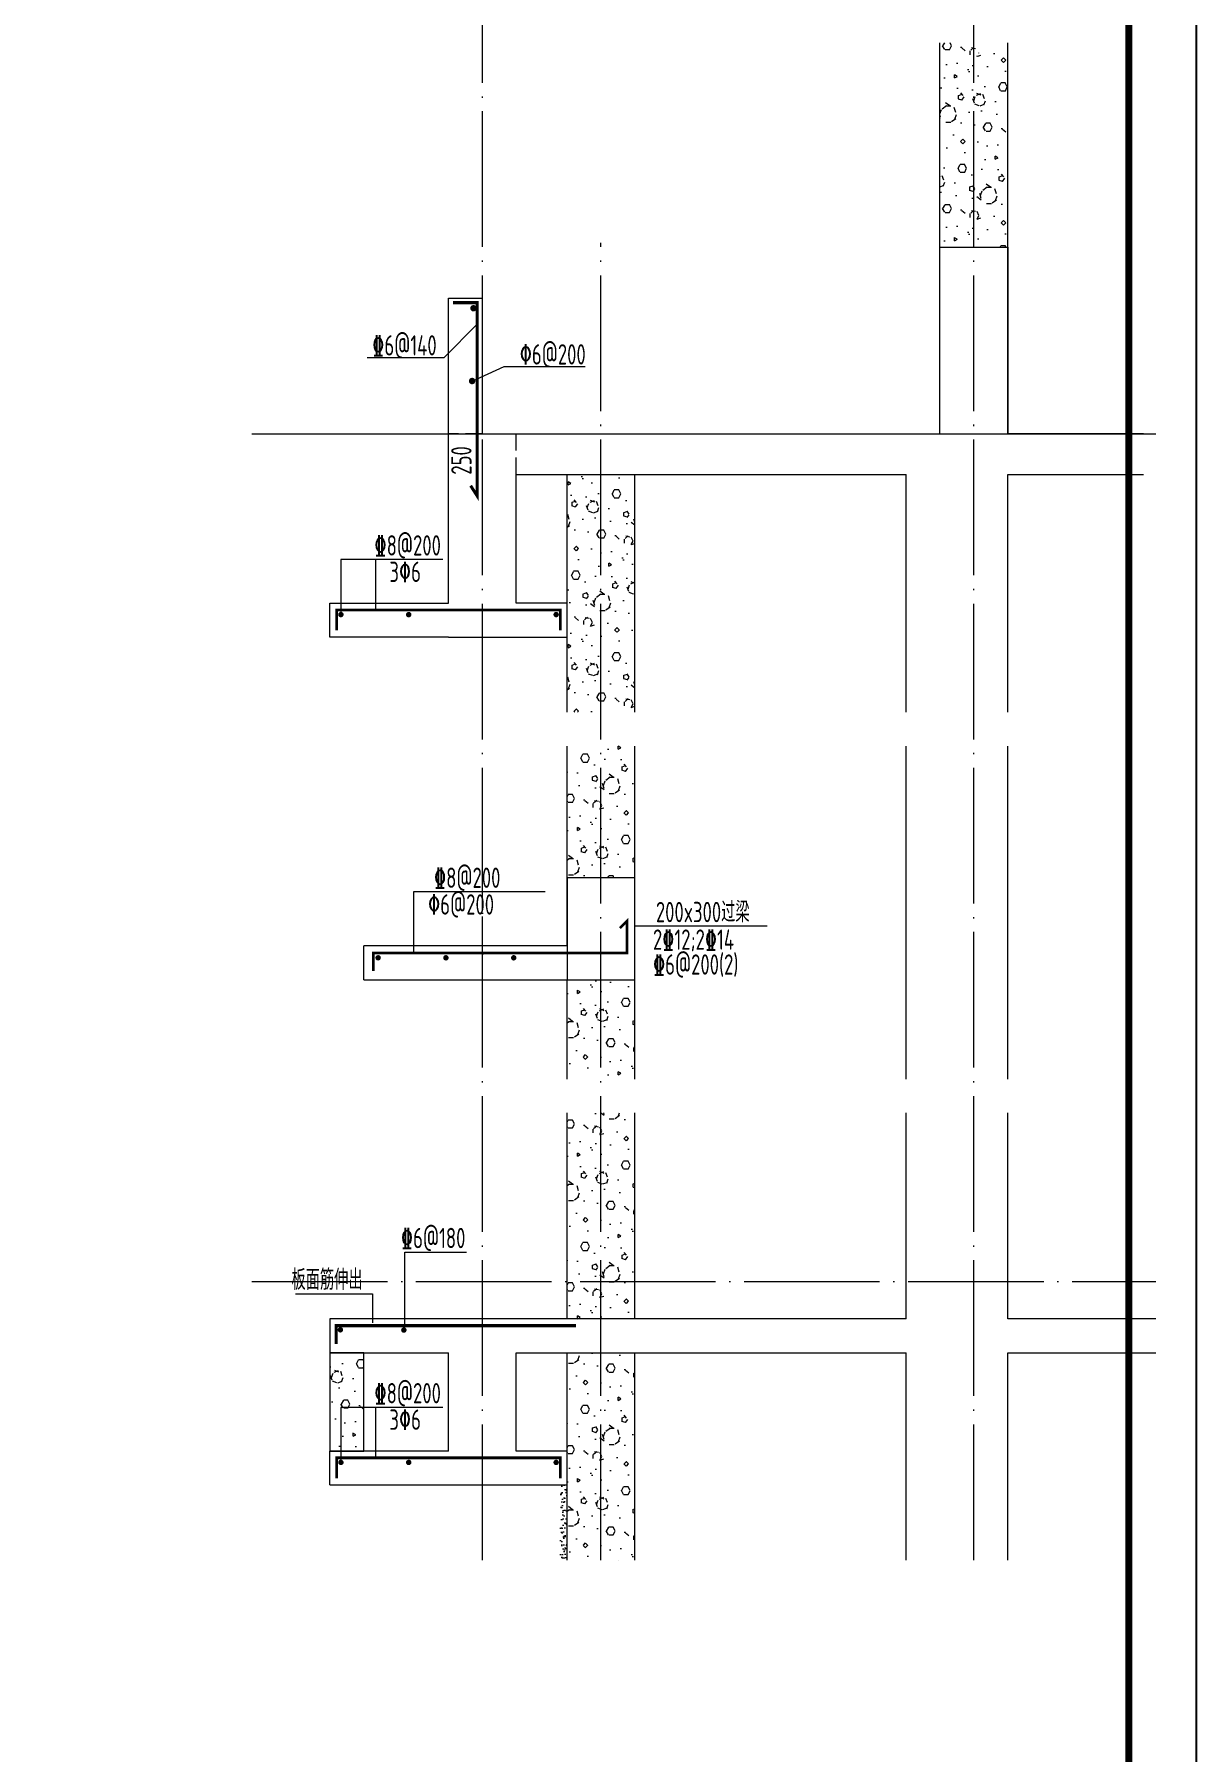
# Model space of a CAD drawing. Extents: x -129922 to 1190196, y -520662 to 139923.
# Drawn here: x 59398 to 62827, y -342699 to -337633 of the extents above; entities that cross this region are included whole.
import ezdxf
from ezdxf.enums import TextEntityAlignment as Align

# ---------------------------------------------------------------- set-up
doc = ezdxf.new("R2010")
doc.units = 0
doc.header["$LTSCALE"] = 1000
doc.header["$MEASUREMENT"] = 0
doc.linetypes.add('DASH', pattern=[0.35, 0.25, -0.1])
doc.linetypes.add('DOTE', pattern=[2.42, 2, -0.2, 0.02, -0.2])
for name, color, linetype, lineweight in [('A-大样-填充', 8, 'Continuous', 9), ('A-轴线-塔楼', 1, 'DOTE', 9), ('A-轴线-隔墙', 41, 'DOTE', 9), ('S-墙柱-REIN', 1, 'Continuous', 20), ('S-大样-DIM', 3, 'Continuous', 20), ('S-大样-HATCH', 251, 'Continuous', 9), ('S-大样-REIN', 1, 'Continuous', 20), ('S-大样-实线', 2, 'Continuous', 20), ('S-大样-文字', 7, 'Continuous', 20), ('S-大样-虚线', 4, 'DASH', 20), ('S-通用-TEXT', 7, 'Continuous', 20)]:
    doc.layers.add(name, color=color, linetype=linetype, lineweight=lineweight)
doc.layers.add('Y-云图图框', color=7, linetype='Continuous')
doc.styles.add('_YT_Name', font='', dxfattribs={"width": 0.8})
doc.styles.add('_YT_Sign_Text', font='ros.shx', dxfattribs={"width": 0.8, "bigfont": 'hztxt.shx'})
doc.styles.get("Standard").update_dxf_attribs({"font": 'gbenor.shx', "bigfont": 'gbcbig.shx'})
doc.styles.add('TSSD_Rein', font='tssdeng.shx', dxfattribs={"width": 0.7, "bigfont": 'hztxt.shx'})
doc.styles.get('_YT_Name').set_extended_font_data('SimHei')
pattern_1 = [(0, (-691763.24, -1114629.05), (120, 240), [0, -240]), (0, (-691903.64, -1114661.45), (120, 240), [0, -240]), (0, (-691825.64, -1114663.85), (120, 240), [0, -240]), (0, (-691740.44, -1114593.05), (120, 240), [0, -240]), (0, (-691840.04, -1114675.85), (120, 240), [0, -240]), (0, (-691716.44, -1114441.85), (120, 240), [0, -240]), (0, (-691789.64, -1114461.05), (120, 240), [0, -240]), (0, (-691751.24, -1114491.05), (120, 240), [0, -240]), (0, (-691946.84, -1114495.85), (120, 240), [0, -240]), (0, (-691829.24, -1114506.65), (120, 240), [0, -240]), (0, (-691874.84, -1114567.85), (120, 240), [0, -240]), (0, (-691872.44, -1114657.85), (120, 240), [0, -240]), (0, (-691782.44, -1114667.45), (120, 240), [0, -240]), (0, (-691716.44, -1114561.85), (120, 240), [0, -240]), (0, (-691940.84, -1114599.05), (120, 240), [0, -240]), (0, (-691920.44, -1114558.25), (120, 240), [0, -240]), (0, (-691826.84, -1114575.05), (120, 240), [0, -240]), (0, (-691860.44, -1114609.85), (120, 240), [0, -240]), (0, (-691879.64, -1114530.65), (120, 240), [0, -240]), (0, (-691849.64, -1114440.65), (120, 240), [0, -240]), (0, (-691931.24, -1114649.45), (120, 240), [0, -240]), (0, (-691799.24, -1114489.85), (120, 240), [0, -240]), (0, (-691910.84, -1114486.25), (120, 240), [0, -240]), (0, (-691930.04, -1114455.05), (120, 240), [0, -240]), (130.601294, (-691731.183, -1114516.997), (-599.99999337, 720.00000315), [10.53662, -4414.8444]), (18.434949, (-691748.326, -1114512.426), (599.9999978, 239.9999982), [10.842096, -1507.05116]), (90, (-691748.33, -1114522.71), (120, 240), [10.285714, -469.71426]), (161.565051, (-691738.04, -1114526.14), (-600.000003, 239.9999821), [10.842096, -1507.05116]), (53.1301023, (-691738.04, -1114526.14), (120.0000002, 239.9999999), [11.42857, -1188.5714]), (135, (-691728.9, -1114648.426), (-120.0000145, 239.999984), [9.697464, -669.12504]), (45, (-691742.61, -1114648.426), (119.999999, 239.999999), [9.697464, -669.12504]), (135, (-691735.755, -1114655.28), (-120.0000145, 239.999984), [9.697464, -669.12504]), (45, (-691735.755, -1114655.28), (119.999999, 239.999999), [9.697464, -669.12504]), (116.56505, (-691844.33, -1114487.28), (-2e-05, 479.999987), [12.77753, -255.5506]), (180, (-691850.04, -1114475.85), (-120, 240), [13.714286, -226.2857]), (63.434949, (-691869.47, -1114487.28), (1e-06, 479.999998), [12.77753, -255.5506]), (116.56505, (-691863.75, -1114498.71), (-2e-05, 479.999987), [12.77753, -255.5506]), (0, (-691863.75, -1114498.7), (120, 240), [13.714286, -226.2857]), (63.434949, (-691850.04, -1114498.71), (1e-06, 479.999998), [12.77753, -255.5506]), (107.102728, (-691754.04, -1114568.426), (-359.99998624, 1200.000001936), [15.54454, -6513.161]), (143.972626, (-691758.612, -1114553.569), (-2279.9999711, 1679.9999981), [15.54454, -3248.808]), (180, (-691771.18, -1114544.43), (-120, 240), [14.85714, -225.14284]), (36.0273733, (-691798.612, -1114553.569), (2279.99998315, 1679.9999819), [15.54454, -3248.808]), (71.565051, (-691803.183, -1114567.283), (360.0000018, 1199.999998), [14.456126, -1503.43712]), (107.102728, (-691798.612, -1114582.14), (-359.99998624, 1200.000001936), [15.54454, -6513.161]), (143.972626, (-691786.04, -1114591.283), (-2279.9999711, 1679.9999981), [15.54454, -3248.808]), (0, (-691786.04, -1114591.28), (120, 240), [14.85714, -225.14284]), (36.0273733, (-691771.183, -1114591.283), (2279.99998315, 1679.9999819), [15.54454, -3248.808]), (71.565051, (-691758.61, -1114582.14), (360.0000018, 1199.999998), [14.456126, -1503.43712]), (150.255118, (-691751.755, -1114456.426), (-360.00000085, 239.999997), [9.21401, -1925.72784]), (90, (-691759.75, -1114461), (120, 240), [9.14286, -470.8571]), (29.7448813, (-691759.755, -1114460.997), (360.0000002, 239.9999989), [9.21401, -1925.72784]), (116.56505, (-691807.75, -1114626.71), (-2e-05, 479.999987), [12.77753, -255.5506]), (168.690067, (-691813.469, -1114615.283), (-1080.0000008, 239.999994), [11.6549, -2435.8742]), (41.1859251, (-691834.04, -1114620.997), (2999.99998182, 2639.99997692), [12.14874, -5090.3208]), (90, (-691834.04, -1114632.43), (120, 240), [11.42857, -468.5714]), (138.814074, (-691824.897, -1114640.426), (-2999.99994668, 2640.00001681), [12.14874, -5090.3208]), (16.6992442, (-691824.897, -1114640.426), (3959.99997021, 1199.99998743), [11.93178, -4999.415]), (60.9453959, (-691813.469, -1114636.997), (119.99999968, 239.99999788), [11.766434, -4930.1358]), (109.983106, (-691908.326, -1114526.14), (-600.00000226, 1679.99999555), [13.3768, -5604.879]), (155.556045, (-691912.897, -1114513.569), (-1560.00000595, 719.99998504), [13.809194, -5786.0526]), (24.4439547, (-691938.04, -1114513.569), (1560.00000078, 719.99999654), [13.809194, -5786.0526]), (70.0168934, (-691942.612, -1114526.14), (600.00000181, 1679.99999583), [13.3768, -5604.879]), (109.983106, (-691938.04, -1114538.711), (-600.00000226, 1679.99999555), [13.3768, -5604.879]), (160.016893, (-691925.469, -1114543.283), (-600.00000035, 239.99998907), [13.3768, -2795.751]), (19.9831065, (-691925.469, -1114543.283), (599.9999967, 239.9999996), [13.3768, -2795.751]), (70.0168934, (-691912.897, -1114538.711), (600.00000181, 1679.99999583), [13.3768, -5604.879]), (122.005383, (-691819.183, -1114547.854), (-120.0000161, 239.99998775), [10.781693, -2253.3736]), (18.434949, (-691835.183, -1114542.14), (599.9999978, 239.9999982), [10.842096, -1507.05116]), (90, (-691835.18, -1114552.43), (120, 240), [10.285714, -469.71426]), (161.565051, (-691824.897, -1114555.854), (-600.000003, 239.9999821), [10.842096, -1507.05116]), (54.4623222, (-691824.897, -1114555.854), (839.99999878, 1199.9999982), [9.83123, -4119.2846]), (116.56505, (-691888.9, -1114606.14), (-2e-05, 479.999987), [12.77753, -255.5506]), (180, (-691894.6, -1114594.7), (-120, 240), [12.57143, -227.42856]), (59.0362434, (-691914.04, -1114606.14), (120.0000004, 239.99999884), [13.32789, -2785.5288]), (120.963756, (-691907.183, -1114617.569), (-120.0000164, 239.99998898), [13.32789, -2785.5288]), (0, (-691907.18, -1114617.57), (120, 240), [12.57143, -227.42856]), (63.434949, (-691894.61, -1114617.57), (1e-06, 479.999998), [12.77753, -255.5506])]

# ---------------------------------------------------------------- blocks, each defined once
blk = doc.blocks.new('ECMCTK_A1_竖_单行图名--0')
at = {"color": 4}
blk.add_lwpolyline([(0, 0), (594, 0), (594, 841), (0, 841)], close=True, dxfattribs=at)
at = {"const_width": 1}
blk.add_lwpolyline([(10, 10), (584, 10), (584, 816), (10, 816)], close=True, dxfattribs=at)
at = {"color": 80, "flags": 3}
for tag, height, p in [('YTHQINS', 3, (593.31, 817.5)), ('ECMCKEY', 3, (440.09, 590.57)), ('YTTQINS', 3.75, (595.35, 11.88)), ('YTFRAME', 3, (375.97, 4.92)), ('YTBARCODE_T1', 3, (493.74, 4.57))]:
    blk.add_attdef(tag, text='', height=height, dxfattribs=at).set_placement(p, align=Align.MIDDLE_CENTER)
for tag, height, style, width, p in [('证书编号', 4, '_YT_Sign_Text', 0.8, (461.87, 43.81)), ('审查批准号', 4, '_YT_Sign_Text', 0.8, (514.06, 43.81)), ('工程号', 4, '_YT_Sign_Text', 0.5, (557.08, 44.12)), ('设计单位', 6, '_YT_Name', 0.8, (376.75, 38.6)), ('建设单位', 4, '_YT_Sign_Text', 0.8, (487.96, 36.11)), ('阶段', 4, '_YT_Sign_Text', 0.8, (557.08, 35.81)), ('项目号', 4, '_YT_Sign_Text', 0.5, (575.08, 33.72)), ('项目名称', 4, '_YT_Sign_Text', 0.8, (487.96, 28.11)), ('专业', 4, '_YT_Sign_Text', 0.8, (557.08, 27.31)), ('图纸编号', 4, '_YT_Sign_Text', 0.5, (556.93, 19.36)), ('图纸名称', 4.5, '_YT_Name', 0.8, (488.39, 15.06)), ('出图比例', 4.2, '_YT_Sign_Text', 0.8, (434.82, 11.78)), ('日期', 4, '_YT_Sign_Text', 0.5, (556.88, 12.13)), ('版本号', 4, '_YT_Sign_Text', 0.8, (575.08, 13))]:
    blk.add_attdef(tag, text='', height=height, dxfattribs=dict(style=style, width=width)).set_placement(p, align=Align.CENTER)
at = {"style": '_YT_Sign_Text', "width": 0.8, "flags": 3}
for tag, p, height in [('{审定人}', (358.87, 26.45), 6.24), ('{校对人}', (411.35, 26.53), 6.24), ('[审定人]', (343.95, 27.81), 4.1), ('[校对人]', (395.23, 27.82), 4.1), ('{审核人}', (359.98, 18.44), 6.24), ('{设计人}', (411.48, 18.54), 6.24), ('[审核人]', (344.01, 19.76), 4.1), ('[设计人]', (395.47, 20.21), 4.1), ('[项目负责人]', (343.78, 12.01), 4.1), ('{项目负责人}', (361.28, 10.72), 6.24), ('[专业负责人]', (395.74, 11.77), 4.1), ('{专业负责人}', (411.58, 10.36), 6.24)]:
    blk.add_attdef(tag, p, '', height=height, dxfattribs=at)
at = {"color": 80, "flags": 3}
for tag, p in [('YTBZSIT', (10, 10)), ('EXT_TK_LEFT', (10, 10)), ('YTQRCODE', (304.56, 12.07))]:
    blk.add_attdef(tag, p, '', height=3, dxfattribs=at)
blk = doc.blocks.new('空调板大样')
at = {"layer": 'S-墙柱-REIN', "const_width": 8, "elevation": 0}
blk.add_lwpolyline([(727.8, 133.3), (749, 154.5), (749, 59.6), (0, 59.6), (0, 6.7)], dxfattribs=at)
at = {"layer": 'S-墙柱-REIN', "const_width": 8}
for points in [[(18.5, 45.5, 1), (10.5, 45.5, 1)], [(218.5, 45.5, 1), (210.5, 45.5, 1)], [(418.5, 45.5, 1), (410.5, 45.5, 1)]]:
    blk.add_lwpolyline(points, format="xyb", close=True, dxfattribs=at)
at = {"layer": 'S-大样-实线', "elevation": 0}
blk.add_lwpolyline([(572, -19), (772, -19), (772, 281), (572, 281)], close=True, dxfattribs=at)
at = {"layer": 'S-通用-TEXT'}
blk.add_line((1162.3, 138.3, 0), (773.2, 138.3, 0), dxfattribs=at)
at = {"layer": 'S-通用-TEXT', "elevation": 0}
blk.add_lwpolyline([(507.7, 239.6), (118.6, 239.6), (118.6, 59.6)], dxfattribs=at)
at = {"layer": 'S-通用-TEXT', "style": 'TSSD_Rein', "width": 0.7}
for s, p in [('\x848@200', (179.2, 251.6, 0)), ('\x826@200', (161.7, 172.8, 0)), ('200x300过梁', (833.9, 150.4, 0)), ('2\x8412;2\x8414', (825.3, 69.2, 0)), ('\x846@200(2)', (825.3, -4.3, 0))]:
    blk.add_text(s, height=60, dxfattribs=at).set_placement(p)
blk = doc.blocks.new('20191015.22152046')
at = {"layer": 'S-墙柱-REIN', "ltscale": 0.2, "const_width": 9}
blk.add_lwpolyline([(253.6, 570), (324.8, 570), (324.8, 0), (305.4, 30.4)], dxfattribs=at)
at = {"layer": 'S-大样-REIN', "const_width": 9.5}
for points in [[(309, 553.6, 1), (318.5, 553.6, 1)], [(305.1, 339, 1), (314.6, 339, 1)]]:
    blk.add_lwpolyline(points, format="xyb", close=True, dxfattribs=at)
at = {"layer": 'S-大样-虚线', "ltscale": 0.2}
for points in [[(340, 183.7), (240, 183.7)], [(440, 63.7), (440, 183.7)]]:
    blk.add_lwpolyline(points, dxfattribs=at)
at = {"layer": 'S-通用-TEXT'}
for p, q in [((227.1, 408.3), (324.8, 506.5)), ((0, 408.3), (227.1, 408.3))]:
    blk.add_line(p, q, dxfattribs=at)
blk.add_lwpolyline([(309.8, 339), (404.5, 382.2), (642.9, 382.2)], dxfattribs=at)
at = {"layer": 'S-通用-TEXT', "style": 'TSSD_Rein', "width": 0.7}
for s, p in [('\x846@140', (15, 414.2, 0)), ('\x826@200', (450.1, 387.6, 0))]:
    blk.add_text(s, height=60, dxfattribs=at).set_placement(p)
blk.add_text('250', height=60, rotation=90, dxfattribs=at).set_placement((308, 62.8))
blk = doc.blocks.new('sadfhfdhgfjhgjhgj')
at = {"layer": 'S-大样-REIN', "const_width": 9, "elevation": 0}
blk.add_lwpolyline([(6114407.1, -1579845.8), (6114407.1, -1579791.8), (6115115, -1579791.8), (6115115, -1579791.8), (6115115, -1579791.8)], dxfattribs=at)
at = {"layer": 'S-大样-REIN', "const_width": 8, "elevation": 0}
for points in [[(6114423.6, -1579804, 1), (6114415.6, -1579804, 1)], [(6114610.9, -1579804.7, 1), (6114602.9, -1579804.7, 1)]]:
    blk.add_lwpolyline(points, format="xyb", close=True, dxfattribs=at)
at = {"layer": 'S-大样-文字', "elevation": 0}
for points in [[(6114610.1, -1579802.4), (6114610.1, -1579575.4), (6114791.6, -1579575.4)], [(6114287.3, -1579698.3), (6114514.4, -1579698.3), (6114514.4, -1579783)]]:
    blk.add_lwpolyline(points, dxfattribs=at)
at = {"layer": 'S-大样-文字', "style": 'TSSD_Rein', "width": 0.7}
for s, p in [('\x846@180', (6114598.2, -1579563.3, 0)), ('板面筋伸出', (6114275.3, -1579686.2, 0))]:
    blk.add_text(s, height=60, dxfattribs=at).set_placement(p)

msp = doc.modelspace()

# ---------------------------------------------------------------- hatches: boundary and pattern name
at = {"layer": 'A-大样-填充', "ltscale": 0.5}
h = msp.add_hatch(dxfattribs=at)
h.set_pattern_fill('加气混凝土', color=256, scale=20)
h.set_pattern_definition([(0, (-694730.74, -1120569.55), (120, 240), [0, -240]), (0, (-694871.14, -1120601.95), (120, 240), [0, -240]), (0, (-694793.14, -1120604.35), (120, 240), [0, -240]), (0, (-694707.94, -1120533.55), (120, 240), [0, -240]), (0, (-694807.54, -1120616.35), (120, 240), [0, -240]), (0, (-694683.94, -1120382.35), (120, 240), [0, -240]), (0, (-694757.14, -1120401.55), (120, 240), [0, -240]), (0, (-694718.74, -1120431.55), (120, 240), [0, -240]), (0, (-694914.34, -1120436.35), (120, 240), [0, -240]), (0, (-694796.74, -1120447.15), (120, 240), [0, -240]), (0, (-694842.34, -1120508.35), (120, 240), [0, -240]), (0, (-694839.94, -1120598.35), (120, 240), [0, -240]), (0, (-694749.94, -1120607.95), (120, 240), [0, -240]), (0, (-694683.94, -1120502.35), (120, 240), [0, -240]), (0, (-694908.34, -1120539.55), (120, 240), [0, -240]), (0, (-694887.94, -1120498.75), (120, 240), [0, -240]), (0, (-694794.34, -1120515.55), (120, 240), [0, -240]), (0, (-694827.94, -1120550.35), (120, 240), [0, -240]), (0, (-694847.14, -1120471.15), (120, 240), [0, -240]), (0, (-694817.14, -1120381.15), (120, 240), [0, -240]), (0, (-694898.74, -1120589.95), (120, 240), [0, -240]), (0, (-694766.74, -1120430.35), (120, 240), [0, -240]), (0, (-694878.34, -1120426.75), (120, 240), [0, -240]), (0, (-694897.54, -1120395.55), (120, 240), [0, -240]), (130.601294, (-694698.683, -1120457.497), (-599.99999337, 720.00000315), [10.53662, -4414.8444]), (18.4349488, (-694715.826, -1120452.926), (599.9999978, 239.9999982), [10.842096, -1507.05116]), (90, (-694715.83, -1120463.21), (120, 240), [10.285714, -469.71426]), (161.565051, (-694705.54, -1120466.64), (-600.000003, 239.9999821), [10.842096, -1507.05116]), (53.1301023, (-694705.54, -1120466.64), (120.0000002, 239.9999999), [11.42857, -1188.5714]), (135, (-694696.4, -1120588.926), (-120.0000145, 239.999984), [9.697464, -669.12504]), (45, (-694710.11, -1120588.926), (119.999999, 239.999999), [9.697464, -669.12504]), (135, (-694703.255, -1120595.78), (-120.0000145, 239.999984), [9.697464, -669.12504]), (45, (-694703.255, -1120595.78), (119.999999, 239.999999), [9.697464, -669.12504]), (116.56505, (-694811.83, -1120427.78), (-2e-05, 479.999987), [12.77753, -255.5506]), (180, (-694817.54, -1120416.35), (-120, 240), [13.714286, -226.2857]), (63.434949, (-694836.97, -1120427.78), (1e-06, 479.999998), [12.77753, -255.5506]), (116.56505, (-694831.25, -1120439.21), (-2e-05, 479.999987), [12.77753, -255.5506]), (0, (-694831.25, -1120439.2), (120, 240), [13.714286, -226.2857]), (63.434949, (-694817.54, -1120439.21), (1e-06, 479.999998), [12.77753, -255.5506]), (107.102728, (-694721.54, -1120508.926), (-359.99998624, 1200.000001936), [15.54454, -6513.161]), (143.972626, (-694726.112, -1120494.069), (-2279.9999711, 1679.9999981), [15.54454, -3248.808]), (180, (-694738.68, -1120484.93), (-120, 240), [14.85714, -225.14284]), (36.0273733, (-694766.112, -1120494.069), (2279.99998315, 1679.9999819), [15.54454, -3248.808]), (71.565051, (-694770.683, -1120507.783), (360.0000018, 1199.999998), [14.456126, -1503.43712]), (107.102728, (-694766.112, -1120522.64), (-359.99998624, 1200.000001936), [15.54454, -6513.161]), (143.972626, (-694753.54, -1120531.783), (-2279.9999711, 1679.9999981), [15.54454, -3248.808]), (0, (-694753.54, -1120531.78), (120, 240), [14.85714, -225.14284]), (36.0273733, (-694738.683, -1120531.783), (2279.99998315, 1679.9999819), [15.54454, -3248.808]), (71.565051, (-694726.11, -1120522.64), (360.0000018, 1199.999998), [14.456126, -1503.43712]), (150.255118, (-694719.255, -1120396.926), (-360.00000085, 239.999997), [9.21401, -1925.72784]), (90, (-694727.25, -1120401.5), (120, 240), [9.14286, -470.8571]), (29.7448813, (-694727.255, -1120401.497), (360.0000002, 239.9999989), [9.21401, -1925.72784]), (116.56505, (-694775.25, -1120567.21), (-2e-05, 479.999987), [12.77753, -255.5506]), (168.690067, (-694780.97, -1120555.783), (-1080.0000008, 239.999994), [11.6549, -2435.8742]), (41.1859251, (-694801.54, -1120561.497), (2999.99998182, 2639.99997692), [12.14874, -5090.3208]), (90, (-694801.54, -1120572.93), (120, 240), [11.42857, -468.5714]), (138.814074, (-694792.397, -1120580.926), (-2999.99994668, 2640.00001681), [12.14874, -5090.3208]), (16.6992442, (-694792.397, -1120580.926), (3959.99997021, 1199.99998743), [11.93178, -4999.415]), (60.9453959, (-694780.969, -1120577.497), (119.99999968, 239.99999788), [11.766434, -4930.1358]), (109.983106, (-694875.826, -1120466.64), (-600.00000226, 1679.99999555), [13.3768, -5604.879]), (155.556045, (-694880.397, -1120454.069), (-1560.00000595, 719.99998504), [13.809194, -5786.0526]), (24.4439547, (-694905.54, -1120454.069), (1560.00000078, 719.99999654), [13.809194, -5786.0526]), (70.0168934, (-694910.112, -1120466.64), (600.00000181, 1679.99999583), [13.3768, -5604.879]), (109.983106, (-694905.54, -1120479.211), (-600.00000226, 1679.99999555), [13.3768, -5604.879]), (160.016893, (-694892.969, -1120483.783), (-600.00000035, 239.99998907), [13.3768, -2795.751]), (19.9831065, (-694892.969, -1120483.783), (599.9999967, 239.9999996), [13.3768, -2795.751]), (70.0168934, (-694880.397, -1120479.211), (600.00000181, 1679.99999583), [13.3768, -5604.879]), (122.005383, (-694786.683, -1120488.354), (-120.0000161, 239.99998775), [10.781693, -2253.3736]), (18.4349488, (-694802.683, -1120482.64), (599.9999978, 239.9999982), [10.842096, -1507.05116]), (90, (-694802.68, -1120492.93), (120, 240), [10.285714, -469.71426]), (161.565051, (-694792.397, -1120496.354), (-600.000003, 239.9999821), [10.842096, -1507.05116]), (54.4623222, (-694792.397, -1120496.354), (839.99999878, 1199.9999982), [9.83123, -4119.2846]), (116.56505, (-694856.4, -1120546.64), (-2e-05, 479.999987), [12.77753, -255.5506]), (180, (-694862.1, -1120535.2), (-120, 240), [12.57143, -227.42856]), (59.0362434, (-694881.54, -1120546.64), (120.0000004, 239.99999884), [13.32789, -2785.5288]), (120.963756, (-694874.683, -1120558.068), (-120.0000164, 239.99998898), [13.32789, -2785.5288]), (0, (-694874.68, -1120558.07), (120, 240), [12.57143, -227.42856]), (63.434949, (-694862.11, -1120558.07), (1e-06, 479.999998), [12.77753, -255.5506])])
h.paths.add_polyline_path([(62270, -337657.5), (62195.4, -337657.5), (62180.5, -337699.5), (62173.1, -337657.5), (62070, -337657.5), (62070, -338260), (62270, -338260)])
h = msp.add_hatch(dxfattribs=at)
h.set_pattern_fill('加气混凝土', color=256, scale=20)
h.set_pattern_definition([(0, (-695030.74, -1120569.55), (120, 240), [0, -240]), (0, (-695171.14, -1120601.95), (120, 240), [0, -240]), (0, (-695093.14, -1120604.35), (120, 240), [0, -240]), (0, (-695007.94, -1120533.55), (120, 240), [0, -240]), (0, (-695107.54, -1120616.35), (120, 240), [0, -240]), (0, (-694983.94, -1120382.35), (120, 240), [0, -240]), (0, (-695057.14, -1120401.55), (120, 240), [0, -240]), (0, (-695018.74, -1120431.55), (120, 240), [0, -240]), (0, (-695214.34, -1120436.35), (120, 240), [0, -240]), (0, (-695096.74, -1120447.15), (120, 240), [0, -240]), (0, (-695142.34, -1120508.35), (120, 240), [0, -240]), (0, (-695139.94, -1120598.35), (120, 240), [0, -240]), (0, (-695049.94, -1120607.95), (120, 240), [0, -240]), (0, (-694983.94, -1120502.35), (120, 240), [0, -240]), (0, (-695208.34, -1120539.55), (120, 240), [0, -240]), (0, (-695187.94, -1120498.75), (120, 240), [0, -240]), (0, (-695094.34, -1120515.55), (120, 240), [0, -240]), (0, (-695127.94, -1120550.35), (120, 240), [0, -240]), (0, (-695147.14, -1120471.15), (120, 240), [0, -240]), (0, (-695117.14, -1120381.15), (120, 240), [0, -240]), (0, (-695198.74, -1120589.95), (120, 240), [0, -240]), (0, (-695066.74, -1120430.35), (120, 240), [0, -240]), (0, (-695178.34, -1120426.75), (120, 240), [0, -240]), (0, (-695197.54, -1120395.55), (120, 240), [0, -240]), (130.601294, (-694998.683, -1120457.497), (-599.99999337, 720.00000315), [10.53662, -4414.8444]), (18.4349488, (-695015.826, -1120452.926), (599.9999978, 239.9999982), [10.842096, -1507.05116]), (90, (-695015.83, -1120463.21), (120, 240), [10.285714, -469.71426]), (161.565051, (-695005.54, -1120466.64), (-600.000003, 239.9999821), [10.842096, -1507.05116]), (53.1301023, (-695005.54, -1120466.64), (120.0000002, 239.9999999), [11.42857, -1188.5714]), (135, (-694996.4, -1120588.926), (-120.0000145, 239.999984), [9.697464, -669.12504]), (45, (-695010.11, -1120588.926), (119.999999, 239.999999), [9.697464, -669.12504]), (135, (-695003.255, -1120595.78), (-120.0000145, 239.999984), [9.697464, -669.12504]), (45, (-695003.255, -1120595.78), (119.999999, 239.999999), [9.697464, -669.12504]), (116.56505, (-695111.83, -1120427.78), (-2e-05, 479.999987), [12.77753, -255.5506]), (180, (-695117.54, -1120416.35), (-120, 240), [13.714286, -226.2857]), (63.434949, (-695136.97, -1120427.78), (1e-06, 479.999998), [12.77753, -255.5506]), (116.56505, (-695131.25, -1120439.21), (-2e-05, 479.999987), [12.77753, -255.5506]), (0, (-695131.25, -1120439.2), (120, 240), [13.714286, -226.2857]), (63.434949, (-695117.54, -1120439.21), (1e-06, 479.999998), [12.77753, -255.5506]), (107.102728, (-695021.54, -1120508.926), (-359.99998624, 1200.000001936), [15.54454, -6513.161]), (143.972626, (-695026.112, -1120494.069), (-2279.9999711, 1679.9999981), [15.54454, -3248.808]), (180, (-695038.68, -1120484.93), (-120, 240), [14.85714, -225.14284]), (36.0273733, (-695066.112, -1120494.069), (2279.99998315, 1679.9999819), [15.54454, -3248.808]), (71.565051, (-695070.683, -1120507.783), (360.0000018, 1199.999998), [14.456126, -1503.43712]), (107.102728, (-695066.112, -1120522.64), (-359.99998624, 1200.000001936), [15.54454, -6513.161]), (143.972626, (-695053.54, -1120531.783), (-2279.9999711, 1679.9999981), [15.54454, -3248.808]), (0, (-695053.54, -1120531.78), (120, 240), [14.85714, -225.14284]), (36.0273733, (-695038.683, -1120531.783), (2279.99998315, 1679.9999819), [15.54454, -3248.808]), (71.565051, (-695026.11, -1120522.64), (360.0000018, 1199.999998), [14.456126, -1503.43712]), (150.255118, (-695019.255, -1120396.926), (-360.00000085, 239.999997), [9.21401, -1925.72784]), (90, (-695027.25, -1120401.5), (120, 240), [9.14286, -470.8571]), (29.7448813, (-695027.255, -1120401.497), (360.0000002, 239.9999989), [9.21401, -1925.72784]), (116.56505, (-695075.25, -1120567.21), (-2e-05, 479.999987), [12.77753, -255.5506]), (168.690067, (-695080.97, -1120555.783), (-1080.0000008, 239.999994), [11.6549, -2435.8742]), (41.1859251, (-695101.54, -1120561.497), (2999.99998182, 2639.99997692), [12.14874, -5090.3208]), (90, (-695101.54, -1120572.93), (120, 240), [11.42857, -468.5714]), (138.814074, (-695092.397, -1120580.926), (-2999.99994668, 2640.00001681), [12.14874, -5090.3208]), (16.6992442, (-695092.397, -1120580.926), (3959.99997021, 1199.99998743), [11.93178, -4999.415]), (60.9453959, (-695080.969, -1120577.497), (119.99999968, 239.99999788), [11.766434, -4930.1358]), (109.983106, (-695175.826, -1120466.64), (-600.00000226, 1679.99999555), [13.3768, -5604.879]), (155.556045, (-695180.397, -1120454.069), (-1560.00000595, 719.99998504), [13.809194, -5786.0526]), (24.4439547, (-695205.54, -1120454.069), (1560.00000078, 719.99999654), [13.809194, -5786.0526]), (70.0168934, (-695210.112, -1120466.64), (600.00000181, 1679.99999583), [13.3768, -5604.879]), (109.983106, (-695205.54, -1120479.211), (-600.00000226, 1679.99999555), [13.3768, -5604.879]), (160.016893, (-695192.969, -1120483.783), (-600.00000035, 239.99998907), [13.3768, -2795.751]), (19.9831065, (-695192.969, -1120483.783), (599.9999967, 239.9999996), [13.3768, -2795.751]), (70.0168934, (-695180.397, -1120479.211), (600.00000181, 1679.99999583), [13.3768, -5604.879]), (122.005383, (-695086.683, -1120488.354), (-120.0000161, 239.99998775), [10.781693, -2253.3736]), (18.4349488, (-695102.683, -1120482.64), (599.9999978, 239.9999982), [10.842096, -1507.05116]), (90, (-695102.68, -1120492.93), (120, 240), [10.285714, -469.71426]), (161.565051, (-695092.397, -1120496.354), (-600.000003, 239.9999821), [10.842096, -1507.05116]), (54.4623222, (-695092.397, -1120496.354), (839.99999878, 1199.9999982), [9.83123, -4119.2846]), (116.56505, (-695156.4, -1120546.64), (-2e-05, 479.999987), [12.77753, -255.5506]), (180, (-695162.1, -1120535.2), (-120, 240), [12.57143, -227.42856]), (59.0362434, (-695181.54, -1120546.64), (120.0000004, 239.99999884), [13.32789, -2785.5288]), (120.963756, (-695174.683, -1120558.069), (-120.0000164, 239.99998898), [13.32789, -2785.5288]), (0, (-695174.68, -1120558.07), (120, 240), [12.57143, -227.42856]), (63.434949, (-695162.11, -1120558.07), (1e-06, 479.999998), [12.77753, -255.5506])])
h.paths.add_polyline_path([(61170, -338930), (60970, -338930), (60970, -339631.4), (61170, -339631.4)], flags=17)
h = msp.add_hatch(dxfattribs=at)
h.set_pattern_fill('加气混凝土', color=256, scale=20)
h.set_pattern_definition(pattern_1)
h.paths.add_polyline_path([(60970, -340119.4), (61170, -340119.4), (61170, -340320), (61170, -340320), (61170, -339731.4), (60970, -339731.4)])
h = msp.add_hatch(dxfattribs=at)
h.set_pattern_fill('加气混凝土', color=256, scale=20)
h.set_pattern_definition(pattern_1)
h.paths.add_polyline_path([(61170, -340420), (60970, -340420), (60970, -340712.9), (61170, -340712.9)])
h = msp.add_hatch(dxfattribs=at)
h.set_pattern_fill('加气混凝土', color=256, scale=20)
h.set_pattern_definition(pattern_1)
h.paths.add_polyline_path([(60970, -341420), (61170, -341420), (61170, -340812.9), (60970, -340812.9)], flags=17)
h = msp.add_hatch(dxfattribs=at)
h.set_pattern_fill('加气混凝土', color=256, scale=20)
h.set_pattern_definition([(0, (-666145.54, -1116175), (120, 240), [0, -240]), (0, (-666285.94, -1116207.4), (120, 240), [0, -240]), (0, (-666207.94, -1116209.8), (120, 240), [0, -240]), (0, (-666122.74, -1116139), (120, 240), [0, -240]), (0, (-666222.34, -1116221.8), (120, 240), [0, -240]), (0, (-666098.74, -1115987.8), (120, 240), [0, -240]), (0, (-666171.94, -1116007), (120, 240), [0, -240]), (0, (-666133.54, -1116037), (120, 240), [0, -240]), (0, (-666329.14, -1116041.8), (120, 240), [0, -240]), (0, (-666211.54, -1116052.6), (120, 240), [0, -240]), (0, (-666257.14, -1116113.8), (120, 240), [0, -240]), (0, (-666254.74, -1116203.8), (120, 240), [0, -240]), (0, (-666164.74, -1116213.4), (120, 240), [0, -240]), (0, (-666098.74, -1116107.8), (120, 240), [0, -240]), (0, (-666323.14, -1116145), (120, 240), [0, -240]), (0, (-666302.74, -1116104.2), (120, 240), [0, -240]), (0, (-666209.14, -1116121), (120, 240), [0, -240]), (0, (-666242.74, -1116155.8), (120, 240), [0, -240]), (0, (-666261.94, -1116076.6), (120, 240), [0, -240]), (0, (-666231.94, -1115986.6), (120, 240), [0, -240]), (0, (-666313.54, -1116195.4), (120, 240), [0, -240]), (0, (-666181.54, -1116035.8), (120, 240), [0, -240]), (0, (-666293.14, -1116032.2), (120, 240), [0, -240]), (0, (-666312.34, -1116001), (120, 240), [0, -240]), (130.601294, (-666113.484, -1116062.94), (-599.99999337, 720.00000315), [10.53662, -4414.8444]), (18.434949, (-666130.626, -1116058.37), (599.9999978, 239.9999982), [10.842096, -1507.05116]), (90, (-666130.63, -1116068.65), (120, 240), [10.285714, -469.71426]), (161.565051, (-666120.34, -1116072.083), (-600.000003, 239.9999821), [10.842096, -1507.05116]), (53.1301023, (-666120.34, -1116072.083), (120.0000002, 239.9999999), [11.42857, -1188.5714]), (135, (-666111.2, -1116194.37), (-120.0000145, 239.999984), [9.697464, -669.12504]), (45, (-666124.91, -1116194.37), (119.999999, 239.999999), [9.697464, -669.12504]), (135, (-666118.055, -1116201.226), (-120.0000145, 239.999984), [9.697464, -669.12504]), (45, (-666118.055, -1116201.226), (119.999999, 239.999999), [9.697464, -669.12504]), (116.56505, (-666226.63, -1116033.23), (-2e-05, 479.999987), [12.77753, -255.5506]), (180, (-666232.34, -1116021.8), (-120, 240), [13.714286, -226.2857]), (63.434949, (-666251.77, -1116033.23), (1e-06, 479.999998), [12.77753, -255.5506]), (116.56505, (-666246.05, -1116044.65), (-2e-05, 479.999987), [12.77753, -255.5506]), (0, (-666246.05, -1116044.65), (120, 240), [13.714286, -226.2857]), (63.434949, (-666232.34, -1116044.65), (1e-06, 479.999998), [12.77753, -255.5506]), (107.102728, (-666136.341, -1116114.368), (-359.99998624, 1200.000001936), [15.54454, -6513.161]), (143.972626, (-666140.912, -1116099.511), (-2279.9999711, 1679.9999981), [15.54454, -3248.808]), (180, (-666153.48, -1116090.37), (-120, 240), [14.85714, -225.14284]), (36.0273733, (-666180.912, -1116099.511), (2279.99998315, 1679.9999819), [15.54454, -3248.808]), (71.565051, (-666185.484, -1116113.226), (360.0000018, 1199.999998), [14.456126, -1503.43712]), (107.102728, (-666180.912, -1116128.083), (-359.99998624, 1200.000001936), [15.54454, -6513.161]), (143.972626, (-666168.34, -1116137.226), (-2279.9999711, 1679.9999981), [15.54454, -3248.808]), (0, (-666168.34, -1116137.23), (120, 240), [14.85714, -225.14284]), (36.0273733, (-666153.484, -1116137.226), (2279.99998315, 1679.9999819), [15.54454, -3248.808]), (71.565051, (-666140.912, -1116128.083), (360.0000018, 1199.999998), [14.456126, -1503.43712]), (150.255118, (-666134.055, -1116002.368), (-360.00000085, 239.999997), [9.21401, -1925.72784]), (90, (-666142.05, -1116006.94), (120, 240), [9.14286, -470.8571]), (29.7448813, (-666142.055, -1116006.94), (360.0000002, 239.9999989), [9.21401, -1925.72784]), (116.56505, (-666190.05, -1116172.65), (-2e-05, 479.999987), [12.77753, -255.5506]), (168.690067, (-666195.77, -1116161.226), (-1080.0000008, 239.999994), [11.6549, -2435.8742]), (41.1859251, (-666216.341, -1116166.94), (2999.99998182, 2639.99997692), [12.14874, -5090.3208]), (90, (-666216.34, -1116178.37), (120, 240), [11.42857, -468.5714]), (138.814074, (-666207.198, -1116186.368), (-2999.99994668, 2640.00001681), [12.14874, -5090.3208]), (16.6992442, (-666207.198, -1116186.368), (3959.99997021, 1199.99998743), [11.93178, -4999.415]), (60.9453959, (-666195.769, -1116182.94), (119.99999968, 239.99999788), [11.766434, -4930.1358]), (109.983106, (-666290.626, -1116072.083), (-600.00000226, 1679.99999555), [13.3768, -5604.879]), (155.556045, (-666295.198, -1116059.511), (-1560.00000595, 719.99998504), [13.809194, -5786.0526]), (24.4439547, (-666320.341, -1116059.511), (1560.00000078, 719.99999654), [13.809194, -5786.0526]), (70.0168934, (-666324.912, -1116072.083), (600.00000181, 1679.99999583), [13.3768, -5604.879]), (109.983106, (-666320.341, -1116084.654), (-600.00000226, 1679.99999555), [13.3768, -5604.879]), (160.016893, (-666307.77, -1116089.226), (-600.00000035, 239.99998907), [13.3768, -2795.751]), (19.9831065, (-666307.77, -1116089.226), (599.9999967, 239.9999996), [13.3768, -2795.751]), (70.0168934, (-666295.198, -1116084.654), (600.00000181, 1679.99999583), [13.3768, -5604.879]), (122.005383, (-666201.484, -1116093.797), (-120.0000161, 239.99998775), [10.781693, -2253.3736]), (18.434949, (-666217.484, -1116088.083), (599.9999978, 239.9999982), [10.842096, -1507.05116]), (90, (-666217.48, -1116098.37), (120, 240), [10.285714, -469.71426]), (161.565051, (-666207.198, -1116101.797), (-600.000003, 239.9999821), [10.842096, -1507.05116]), (54.4623222, (-666207.198, -1116101.797), (839.99999878, 1199.9999982), [9.83123, -4119.2846]), (116.56505, (-666271.2, -1116152.08), (-2e-05, 479.999987), [12.77753, -255.5506]), (180, (-666276.91, -1116140.65), (-120, 240), [12.57143, -227.42856]), (59.0362434, (-666296.34, -1116152.083), (120.0000004, 239.99999884), [13.32789, -2785.5288]), (120.963756, (-666289.484, -1116163.511), (-120.0000164, 239.99998898), [13.32789, -2785.5288]), (0, (-666289.48, -1116163.5), (120, 240), [12.57143, -227.42856]), (63.434949, (-666276.91, -1116163.51), (1e-06, 479.999998), [12.77753, -255.5506])])
h.paths.add_polyline_path([(60270, -341520), (60270, -341810), (60370, -341810), (60370, -341520)])
h = msp.add_hatch(dxfattribs=at)
h.set_pattern_fill('加气混凝土', color=256, scale=20)
h.set_pattern_definition(pattern_1)
h.paths.add_polyline_path([(61170, -341520), (60970, -341520), (60970, -342131.4), (61170, -342131.4)], flags=17)
h = msp.add_hatch(dxfattribs=at)
h.set_pattern_fill('砂灰土', color=256, scale=5)
h.set_pattern_definition([(37.5, (-691834.04, -1114555.854), (-0.62993358, 19.2682377), [0, -15.2, 0, -17, 0, -16.25]), (7.5, (-691834.04, -1114555.854), (17.69776705, 28.22146065), [0, -8.2, 0, -13.7, 0, -5.25]), (327.5, (-691846.34, -1114555.854), (31.14141862, 0.05659054), [0, -5, 0, -18, 0, -23.5]), (317.5, (-691846.34, -1114555.854), (30.06126605, 8.77675565), [0, -2.5, 0, -11.8, 0, -13.5])])
h.paths.add_polyline_path([(60970, -341910), (60950, -341910), (60950, -342131.4), (60970, -342131.4)])

# ---------------------------------------------------------------- linework, layer by layer
at = {"layer": 'A-轴线-塔楼', "ltscale": 0.2}
for p, q in [((62170, -342131.4), (62170, -336478.9)), ((60040.1, -338810), (62707, -338810)), ((60340.1, -338810), (62707, -338810)), ((60040.1, -341310), (62707, -341310))]:
    msp.add_line(p, q, dxfattribs=at)
at = {"layer": 'A-轴线-塔楼', "ltscale": 0.05}
msp.add_line((60720, -340455), (60720, -340120), dxfattribs=at)
at = {"layer": 'A-轴线-隔墙', "ltscale": 0.2}
for p, q in [((60720, -342131.4), (60720, -336484.9)), ((61070, -342131.4), (61070, -338246.8))]:
    msp.add_line(p, q, dxfattribs=at)
at = {"layer": 'S-墙柱-REIN', "ltscale": 0.2, "const_width": 8}
for points in [[(60950, -339390), (60950, -339330), (60290, -339330), (60290, -339390)], [(60950, -341890), (60950, -341830), (60290, -341830), (60290, -341890)]]:
    msp.add_lwpolyline(points, dxfattribs=at)
at = {"layer": 'S-墙柱-REIN', "const_width": 8, "elevation": 0}
for points in [[(60306.7, -339343.5, 1), (60298.7, -339343.5, 1)], [(60506.7, -339343.5, 1), (60498.7, -339343.5, 1)], [(60941.7, -339343.5, 1), (60933.7, -339343.5, 1)], [(60306.7, -341843.5, 1), (60298.7, -341843.5, 1)], [(60506.7, -341843.5, 1), (60498.7, -341843.5, 1)], [(60941.7, -341843.5, 1), (60933.7, -341843.5, 1)]]:
    msp.add_lwpolyline(points, format="xyb", close=True, dxfattribs=at)
at = {"layer": 'S-大样-实线'}
for p, q in [((62070, -338610), (62070, -337657.5)), ((62270, -338610), (62270, -337657.5)), ((60970, -339631.4), (60970, -338930)), ((61170, -339631.4), (61170, -338930)), ((60970, -340320), (60970, -339731.4)), ((61170, -340320), (61170, -339731.4)), ((60970, -340712.9), (60970, -340420)), ((61170, -340712.9), (61170, -340420)), ((60970, -341420), (60970, -340812.9)), ((61170, -341420), (61170, -340812.9)), ((60970, -342131.4), (60970, -341520)), ((61170, -342131.4), (61170, -341520))]:
    msp.add_line(p, q, dxfattribs=at)
at = {"layer": 'S-大样-实线', "ltscale": 0.5}
for p, q in [((60620, -339310), (60620, -338410)), ((60620, -338410), (60720, -338410)), ((60720, -338810), (60720, -338410)), ((62070, -338810), (62070, -338610)), ((62270, -338810), (62270, -338610)), ((60720, -338810), (62070, -338810)), ((62670, -338810), (62270, -338810)), ((60820, -338930), (61970, -338930)), ((60820, -339310), (60820, -338930)), ((61970, -339631.4), (61970, -338930)), ((62270, -339631.4), (62270, -338930)), ((62270, -338930), (62670, -338930)), ((60620, -339410), (60820, -339410)), ((61970, -340712.9), (61970, -339731.4)), ((62270, -340712.9), (62270, -339731.4)), ((60970, -340320), (60370, -340320)), ((60370, -340420), (60370, -340320)), ((61170, -340420), (61170, -340320)), ((61170, -340320), (61170, -340320)), ((60370, -340420), (61170, -340420)), ((61970, -341420), (61970, -340812.9)), ((62270, -341420), (62270, -340812.9)), ((61970, -341420), (60270, -341420)), ((62707, -341420), (62270, -341420)), ((60270, -341520), (60620, -341520)), ((60620, -341810), (60620, -341520)), ((60820, -341520), (61970, -341520)), ((60820, -341810), (60820, -341520)), ((61970, -342131.4), (61970, -341520)), ((62270, -341520), (62707, -341520)), ((62270, -342131.4), (62270, -341520)), ((60620, -341810), (60270, -341810)), ((60270, -341910), (60820, -341910))]:
    msp.add_line(p, q, dxfattribs=at)
for points in [[(62070, -338810), (62070, -338260), (62270, -338260), (62270, -338810)], [(60620, -339410), (60270, -339410), (60270, -339310), (60620, -339310)], [(60820, -339410), (60970, -339410), (60970, -339310), (60820, -339310)], [(60270, -341420), (60270, -341420), (60270, -341520), (60270, -341520)], [(60270, -341910), (60270, -341910), (60270, -341810), (60270, -341810)], [(60820, -341910), (60970, -341910), (60970, -341810), (60820, -341810)]]:
    msp.add_lwpolyline(points, dxfattribs=at)
at = {"layer": 'S-大样-实线'}
msp.add_lwpolyline([(60270, -341520), (60270, -341810), (60370, -341810), (60370, -341520), (60270, -341520)], dxfattribs=at)
at = {"layer": 'S-通用-TEXT'}
for p, q in [((60603.7, -339181.4), (60302.7, -339181.4)), ((60302.7, -339181.4), (60302.7, -339343.5, 0)), ((60405, -339181.4), (60405, -339330)), ((60603.7, -341681.4), (60302.7, -341681.4)), ((60302.7, -341681.4), (60302.7, -341843.5, 0)), ((60405, -341681.4), (60405, -341830))]:
    msp.add_line(p, q, dxfattribs=at)

# ---------------------------------------------------------------- block references
at = {"layer": 'S-墙柱-REIN', "ltscale": 0.2}
msp.add_blockref('20191015.22152046', (60380, -338993.7), dxfattribs=at)
at = {"layer": 'S-大样-DIM'}
msp.add_blockref('sadfhfdhgfjhgjhgj', (-6054118.5, 1238351.5), dxfattribs=at)
at = {"layer": 'S-大样-HATCH', "ltscale": 0.2}
msp.add_blockref('空调板大样', (60398, -340401, 0), dxfattribs=at)
at = {"layer": 'Y-云图图框', "xscale": 20, "yscale": 20, "zscale": 20}
msp.add_blockref('ECMCTK_A1_竖_单行图名--0', (50947.3, -351381.8), dxfattribs=at)

# ---------------------------------------------------------------- texts
at = {"layer": 'S-通用-TEXT', "style": 'TSSD_Rein', "width": 0.7}
for s, p in [('\x848@200', (60401.7, -339169.4)), ('3\x826', (60445.7, -339247.4)), ('\x848@200', (60401.7, -341669.4)), ('3\x826', (60445.7, -341747.4))]:
    msp.add_text(s, height=60, dxfattribs=at).set_placement(p)

doc.saveas('drawing.dxf')
